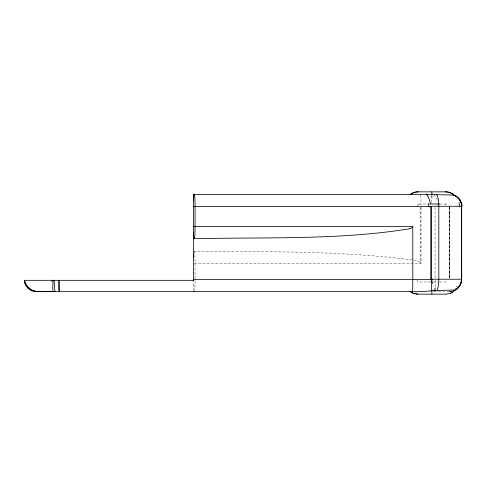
<?xml version="1.0" encoding="UTF-8"?>
<svg xmlns="http://www.w3.org/2000/svg" width="486" height="486" viewBox="0 0 486 486"><rect width="100%" height="100%" fill="white"/><g stroke="black" fill="none" stroke-linecap="round" stroke-linejoin="round"><path stroke-width="0.36" stroke-dasharray="2.43 1.82" d="M435.043 207.303L435.043 278.435M449.386 206.289L449.386 278.442L449.38 207.303M453.535 290.81L449.55 291.606L432.583 291.606M451.828 291.387L449.58 291.606L450.814 291.539M451.646 291.424L450.923 291.527M429.642 204.005L417.705 204.005L417.705 206.192M439.636 204.005L446.057 204.005L446.057 205.493M193.416 251.195C266.304 252.003 339.665 250.509 412.073 259.913M194.175 263.345L421.01 263.345L421.01 207.255M430.602 281.995L417.705 281.995L417.705 279.45M433.154 281.995L438.39 281.995M439.636 281.995L446.057 281.995L446.057 279.893M413.732 260.241L416.581 260.915A29.251 29.251 0 0 1 417.62 261.219L418.039 261.353M420.718 262.726L420.925 263.005A0.759 0.759 0 0 1 421.016 263.345M432.88 197.352L432.34 196.544A7.144 5.006 -34.9 0 0 432.157 196.368M449.55 207.297L449.55 277.949M449.428 206.939L449.428 278.545M445.358 204.005L445.358 205.292M420.676 207.303L420.676 263.345M418.397 204.005L418.397 205.292M195.056 278.721L195.056 263.345A12.15 0.674 -90 0 0 194.412 251.207M418.015 261.45A8.141 8.141 0 0 1 420.779 262.634M431.884 195.53A5.96 1.446 10.2 0 1 431.477 195.415M431.276 195.767A12.15 0.674 90 0 1 431.611 203.033M430.882 196.137A3.359 1.823 -2.2 0 1 431.787 196.532M193.914 290.434A12.15 1.087 90 0 1 193.306 281.394M195.05 280.622A12.15 0.674 -90 0 1 194.667 290.434M420.785 195.105A12.156 0.34 -90 0 1 421.01 205.378M435.061 280.051A12.071 2.697 84.6 0 1 434.587 289.753M433.597 194.995A11.986 7.114 -76 0 1 437.364 200.864M437.582 203.92A11.986 7.114 -76 0 1 437.552 204.6M450.637 291.557L449.58 291.606L450.637 291.557"/><path stroke-width="0.73" d="M193.416 226.573L412.784 226.573L412.784 279.45A12.156 0.34 90 0 1 412.444 291.606M461.572 206.398L461.56 279.225L461.56 206.289L430.602 206.289M461.67 243L461.67 206.55A12.15 12.15 0 0 0 454.07 195.269L453.28 194.582A12.751 12.751 0 0 0 445.358 191.867M461.572 279.237L430.961 279.195L430.961 206.55M461.572 279.341L461.627 279.45A12.132 12.022 -30.8 0 1 455.327 289.887M412.493 227.193L412.699 226.913A0.759 0.759 0 0 0 412.784 226.573M446.057 294.145L450.704 293.222L454.647 290.585M450.704 293.222L452.496 292.268M453.329 290.999L454.799 290.409A12.15 12.15 0 0 0 461.7 279.45L461.572 206.55M460.947 202.425L460.655 201.641A12.15 12.15 0 0 0 454.459 195.226C455.139 195.761 458.638 197.772 459.659 199.807M409.813 228.566L409.394 228.699A29.239 29.239 0 0 1 408.355 229.003C337.442 240.218 264.973 237.022 193.416 238.723M24.373 280.817A11.816 10.716 54.3 0 1 24.318 280.331A12.15 12.15 0 0 0 36.42 291.606L421.532 291.606L431.878 290.865L431.878 294.145M454.21 195.244L453.529 195.141M433.548 290.476L436.975 290.415A12.15 3.007 90 0 0 438.828 279.195L438.828 206.289A12.15 3.007 90 0 0 436.75 194.734M430.377 204.005L439.368 204.005M193.416 206.55L431.167 206.55M193.416 279.45L431.289 279.638M24.47 280.331L193.416 280.331L193.416 194.394L431.878 194.667L431.878 191.867M36.596 291.345L52.798 291.345A24.063 17.016 -89.7 0 0 55.283 291.6A12.15 1.087 90 0 1 54.201 280.331M417.772 294.145L445.984 294.145M453.724 195.153L453.754 195.153A22.271 0.328 0.7 0 0 431.835 194.631M31.942 290.421L32.179 290.519A12.114 12.004 32 0 0 34.263 291.138M411.199 292.256L413.252 293.301L417.705 294.145L413.24 293.295L410.263 291.606M427.194 195.299L428.482 197.195L429.739 201.204M460.4 201.101L460.625 201.587M460.971 202.504L461.129 203.026M430.475 203.986L429.818 201.502M432.607 283.581L431.647 280.471A12.156 0.674 -90 0 1 431.185 290.926M24.567 281.449L24.397 280.331M24.537 281.291L24.458 280.811M431.167 206.246L431.167 279.195A0.772 0.772 0 0 0 431.216 279.45M59.389 280.331L59.389 291.606A12.15 1.087 -90 0 1 58.302 280.331M52.798 291.333A24.063 17.01 89.7 0 0 55.283 291.6A12.15 12.15 0 0 1 52.786 291.345M458.948 202.492A11.597 8.663 88.5 0 1 459.604 206.386M193.416 232.168A12.15 1.087 90 0 0 194.376 238.723A12.15 0.674 -90 0 0 195.056 226.573L195.056 206.55A12.15 0.674 -90 0 0 194.382 194.394A12.15 1.087 90 0 0 193.61 197.954A12.15 1.087 -90 0 0 193.416 200.955M412.553 227.284A8.141 8.141 0 0 1 409.789 228.463M461.572 202.856A11.707 11.135 -55.3 0 1 462.143 206.252M460.37 199.965A6.628 2.849 42.1 0 1 460.661 200.499M429.108 206.933A11.816 6.312 70.2 0 1 428.209 203.513M426.295 193.878A7.819 4.325 -43.7 0 1 427.097 195.36M194.169 291.375A12.15 1.087 90 0 0 194.382 291.606A12.15 0.674 -90 0 0 194.509 291.375M193.3 280.859A12.15 1.087 90 0 1 193.3 280.331M461.457 279.45A12.138 11.755 -46.8 0 1 455.613 289.51M460.005 200.159A5.887 2.594 75 0 1 460.376 200.815M52.901 290.5A12.12 1.197 -84.1 0 1 53.211 280.161M36.42 291.199A12.126 11.306 48.4 0 1 25.041 281.37M31.39 290.215A12.138 11.98 28.7 0 1 28.224 288.07M27.927 287.84A12.15 11.907 30 0 1 25.248 283.867M25.12 283.83A12.065 11.591 38.9 0 1 24.458 281.631M455.364 289.814A23.164 0.383 -0.8 0 1 437.315 290.44M455.558 289.231A7.351 0.808 -69.6 0 1 455.692 288.654M456.949 286.254A7.339 0.334 -57.9 0 1 456.7 286.643M433.439 290.251A8.043 6.731 4.7 0 1 431.823 290.604M193.416 257.75A12.15 1.087 -90 0 1 193.689 253.965M432.267 280.082A8.487 5.887 70.8 0 1 431.969 279.359M435.231 287.846A12.083 3.323 71.1 0 1 433.761 291.163M410.7 194.376A12.758 12.758 0 0 1 418.355 191.867M454.459 195.226A12.15 12.15 0 0 0 446.051 191.855L417.705 191.855A12.15 12.15 0 0 0 410.263 194.394M460.254 201.028A7.15 3.609 77.1 0 1 460.333 201.198M51.899 281.643A12.12 2.26 -80.9 0 1 51.99 280.926"/></g></svg>
